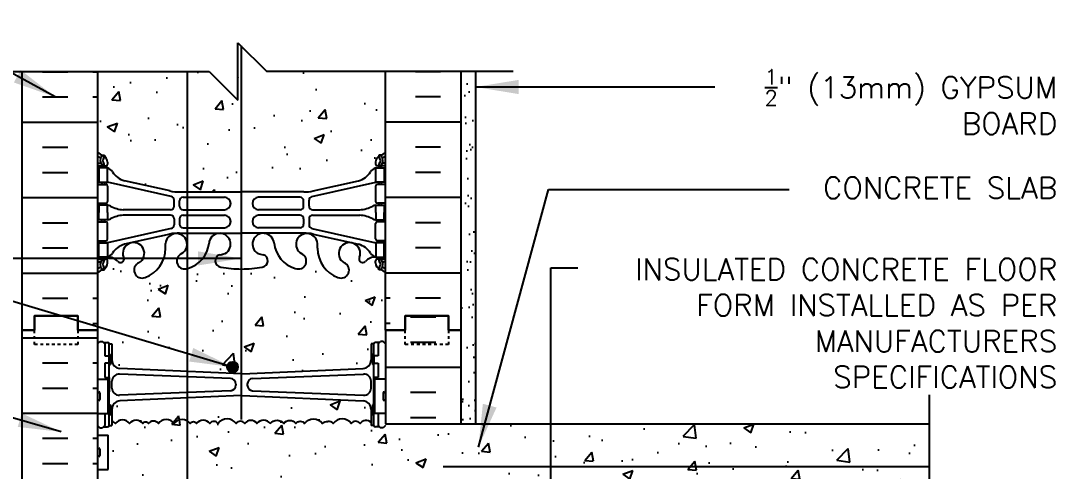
# Model space of a CAD drawing. Header units: inches. Extents: x 224.4 to 279.2, y 83.1 to 159.4.
# Drawn here: x 243.27 to 279.17, y 143.13 to 158.81 of the extents above; entities that cross this region are included whole.
import ezdxf

# ---------------------------------------------------------------- set-up
doc = ezdxf.new("R2010")
doc.units = ezdxf.units.IN
doc.header["$LTSCALE"] = 0.5
doc.header["$MEASUREMENT"] = 0
doc.linetypes.add('DASHED2', pattern=[0.375, 0.25, -0.125])
for name, color, linetype in [('HATCH', 12, 'Continuous'), ('line25', 2, 'Continuous'), ('LINE3', 3, 'Continuous'), ('LINE50', 5, 'Continuous'), ('LINE9', 9, 'Continuous'), ('TEXT', 4, 'Continuous'), ('Web_Edge', 9, 'Continuous')]:
    doc.layers.add(name, color=color, linetype=linetype)
doc.styles.add('DIM', font='romans.shx', dxfattribs={"width": 0.7})
doc.styles.add('ROMANS', font='romans.shx', dxfattribs={"height": 0.75})
doc.styles.get("Standard").update_dxf_attribs({"font": 'romans.shx', "height": 0.75})
doc.linetypes.add('STEEL', pattern='A,0.5,-0.2,["X",Standard,S=0.1,R=0,X=-0.1,Y=-0.05],-0.1', length=0.8)
doc.dimstyles.new('ext_8', dxfattribs={"dimscale": 8, "dimtxt": 0.09375, "dimasz": 0.09375, "dimexe": 0.09375, "dimexo": 0.0625, "dimgap": 0.0625, "dimtad": 1, "dimdec": 1, "dimzin": 3, "dimdsep": 46, "dimlunit": 4, "dimtxsty": 'DIM', "dimcen": 0.09, "dimdle": 0.09375, "dimclrt": 4, "dimadec": 0, "dimazin": 0, "dimtfac": 1, "dimtdec": 1, "dimtmove": 2, "dimatfit": 3, "dimfxl": 1, "dimfrac": 2, "dimtolj": 1, "dimtzin": 0, "dimarcsym": 0})
pattern_1 = [(50, (0, 0), (3.5863, -0.31376), [0.375, -4.125]), (355, (0, 0), (-0.693757, 3.76096), [0.3, -3.3]), (100.4514, (0.299, -0.026), (2.892544, 3.4472), [0.3187, -3.50571]), (46.1842, (0, 1), (5.336207, -0.827596), [0.5625, -6.1875]), (96.6356, (0.4447, 0.931), (4.67331, 4.87059), [0.47805, -5.25857]), (351.1842, (0, 1), (4.67331, 4.87059), [0.45, -4.95]), (21, (0.5, 0.75), (2.984535, -2.013094), [0.375, -4.125]), (326, (0.5, 0.75), (1.216577, 3.62575), [0.3, -3.3]), (71.4514, (0.7487, 0.5822), (4.20111, 1.612656), [0.3187, -3.50571]), (37.5, (0, 0), (0.0607993, 1.6644693), [0, -3.26, 0, -3.35, 0, -3.3125]), (7.5, (0, 0), (1.315348, 1.972059), [0, -1.91, 0, -3.185, 0, -1.2625]), (327.5, (-1.115, 0), (2.669112, -0.1127744), [0, -1.25, 0, -3.9, 0, -5.175]), (317.5, (-1.615, 0), (2.91593, 0.500525), [0, -1.625, 0, -2.59, 0, -3.675])]

msp = doc.modelspace()

# ---------------------------------------------------------------- hatches: boundary and pattern name
at = {"layer": 'HATCH'}
h = msp.add_hatch(dxfattribs=at)
h.set_pattern_fill('AR-CONC', color=256, scale=0.5)
h.set_pattern_definition(pattern_1)
h.paths.add_polyline_path([(255.94, 150.041, 0.08841), (255.794, 150.139), (255.704, 150.139), (255.704, 150.18, -0.249069), (255.594, 150.387), (255.594, 150.455, -0.414214), (255.657, 150.517), (255.704, 150.517), (255.704, 150.587), (255.599, 150.587, 0.231736), (255.242, 150.436, -0.8344), (255.03, 150.562), (255.042, 150.583, 2.155404), (254.503, 150.389, -1), (254.29, 149.878, -0.311223), (253.581, 150.894), (253.581, 151.059, 1.661382), (253.02, 150.706, -1), (252.806, 150.195, -0.30095), (252.07, 151.067, 1.661382), (251.509, 150.714, 0.055617), (251.688, 150.669, -0.843243), (251.654, 150.237, -0.047544), (250.94, 150.172, -0.047544), (250.227, 150.237, -0.843243), (250.192, 150.669, 0.055617), (250.371, 150.714, 1.661382), (249.81, 151.067, -0.30095), (249.074, 150.195, -1), (248.861, 150.706, 1.661382), (248.299, 151.059), (248.3, 150.894, -0.311223), (247.591, 149.878, -1), (247.377, 150.389, 2.155404), (246.839, 150.583), (246.85, 150.562, -0.834375), (246.639, 150.436, 0.23174), (246.281, 150.587), (246.176, 150.587), (246.176, 150.517), (246.224, 150.517, -0.414214), (246.286, 150.455), (246.286, 150.387, -0.249069), (246.176, 150.18), (246.176, 150.139), (246.086, 150.139, 0.088416), (245.94, 150.041), (245.94, 148.041), (245.94, 147.57), (246.02, 147.65), (246.11, 147.65), (246.14, 147.62), (246.29, 147.62, -0.414214), (246.34, 147.57), (246.44, 147.57), (246.44, 147.009, 0.390098), (246.715, 146.71), (250.924, 146.526, 0.020761), (250.94, 146.526, 0.020761), (250.957, 146.526), (255.165, 146.71, 0.390098), (255.44, 147.009), (255.44, 147.57), (255.54, 147.57, -0.414214), (255.59, 147.62), (255.69, 147.62), (255.74, 147.62), (255.77, 147.65), (255.86, 147.65), (255.94, 147.57), (255.94, 148.041)])
h.paths.add_polyline_path([(255.165, 145.59), (250.957, 145.774, 0.020761), (250.94, 145.774, 0.020761), (250.924, 145.774), (246.715, 145.59, 0.390098), (246.44, 145.291), (246.44, 144.88, -0.174031), (246.56, 144.796, -0.520567), (247.051, 144.796, -0.520567), (247.506, 144.796, -0.520567), (247.707, 144.796, -0.520567), (248.052, 144.796, -0.520567), (248.598, 144.796, -0.520567), (249.154, 144.796, -0.520567), (249.381, 144.796, -0.520567), (249.836, 144.796, -0.520567), (250.127, 144.796, -0.520567), (250.749, 144.796, -0.520567), (251.055, 144.796, -0.520567), (251.474, 144.796, -0.48966), (251.94, 144.796, -0.48966), (252.407, 144.796, -0.520567), (252.826, 144.796, -0.520567), (253.132, 144.796, -0.520567), (253.753, 144.796, -0.307914), (253.94, 144.866, -0.307914), (254.127, 144.796, -0.520567), (254.749, 144.796, -0.520567), (255.055, 144.796, -0.458053), (255.44, 144.835), (255.44, 145.291, 0.390098)])
h.paths.add_polyline_path([(255.594, 153.887, -0.249069), (255.704, 154.095), (255.704, 154.136), (255.794, 154.136, 0.08841), (255.94, 154.234), (255.94, 157.041), (251.815, 157.041), (250.815, 158.041), (250.815, 156.041), (249.815, 157.041), (245.94, 157.041), (245.94, 154.234, 0.088416), (246.086, 154.136), (246.176, 154.136), (246.176, 154.095, -0.249069), (246.286, 153.887), (246.286, 153.82, -0.414214), (246.224, 153.757), (246.176, 153.757), (246.176, 153.687), (246.281, 153.687, -0.155529), (246.457, 153.553, 0.180914), (246.875, 153.242), (248.456, 152.889, 0.054974), (248.782, 152.853), (250.94, 152.853), (253.098, 152.853, 0.054974), (253.425, 152.889), (255.006, 153.242, 0.180914), (255.424, 153.553, -0.155529), (255.599, 153.687), (255.704, 153.687), (255.704, 153.757), (255.657, 153.757, -0.414214), (255.594, 153.82)])
h = msp.add_hatch(dxfattribs=at)
h.set_pattern_fill('AR-SAND', color=256, scale=0.5, style=0)
h.set_pattern_definition([(37.5, (60.8076, 2.3815), (-0.0314967, 0.963412), [0, -0.76, 0, -0.85, 0, -0.8125]), (7.5, (60.8076, 2.3815), (0.8848884, 1.411073), [0, -0.41, 0, -0.685, 0, -0.2625]), (327.5, (60.1926, 2.3815), (1.557071, 0.0028295), [0, -0.25, 0, -0.9, 0, -1.175]), (317.5, (60.1926, 2.3815), (1.503063, 0.438838), [0, -0.125, 0, -0.59, 0, -0.675])])
h.paths.add_polyline_path([(258.565, 144.791), (259.065, 144.791), (259.065, 157.041), (258.565, 157.041), (258.565, 148.041)])
h = msp.add_hatch(dxfattribs=at)
h.set_pattern_fill('INSUL', color=256, scale=7, style=0)
h.set_pattern_definition([(0, (-2680.2213, -266.9682), (0, 2.625), []), (0, (-2680.2213, -266.0932), (0, 2.625), [0.875, -0.875]), (0, (-2680.2213, -265.2182), (0, 2.625), [0.875, -0.875])])
h.paths.add_polyline_path([(243.315, 130.041), (243.753, 130.041), (243.753, 130.541), (245.253, 130.541), (245.253, 130.041), (245.94, 130.041), (245.94, 148.041), (245.253, 148.041), (245.253, 148.541), (243.753, 148.541), (243.753, 148.041), (243.315, 148.041)])
h = msp.add_hatch(dxfattribs=at)
h.set_pattern_fill('INSUL', color=256, scale=7, style=0)
h.set_pattern_definition([(0, (60.8076, 2.3815), (0, 2.625), []), (0, (60.8076, 3.2565), (0, 2.625), [0.875, -0.875]), (0, (60.8076, 4.1315), (0, 2.625), [0.875, -0.875])])
h.paths.add_polyline_path([(258.565, 148.041), (258.128, 148.041), (258.128, 148.541), (256.628, 148.541), (256.628, 148.041), (255.94, 148.041), (255.94, 144.791), (258.565, 144.791)])
h.paths.add_polyline_path([(258.565, 135.291), (255.94, 135.291), (255.94, 130.041), (256.628, 130.041), (256.628, 130.541), (258.128, 130.541), (258.128, 130.041), (258.565, 130.041)])
h = msp.add_hatch(dxfattribs=at)
h.set_pattern_fill('AR-CONC', color=256, scale=0.5, style=0)
h.set_pattern_definition([(50, (245.8242, 123.764), (3.5863, -0.31376), [0.375, -4.125]), (355, (245.8242, 123.764), (-0.69376, 3.76096), [0.3, -3.3]), (100.451, (246.123, 123.738), (2.89255, 3.4472), [0.3187, -3.5057]), (46.184, (245.8242, 124.764), (5.3362, -0.8276), [0.5625, -6.1875]), (96.636, (246.269, 124.695), (4.6733, 4.8706), [0.478, -5.2586]), (351.184, (245.824, 124.764), (4.6733, 4.8706), [0.45, -4.95]), (21, (246.3242, 124.514), (2.98454, -2.0131), [0.375, -4.125]), (326, (246.3242, 124.514), (1.2166, 3.62575), [0.3, -3.3]), (71.451, (246.573, 124.3462), (4.2011, 1.61265), [0.3187, -3.5057]), (37.5, (245.8242, 123.764), (0.0608, 1.66447), [0, -3.26, 0, -3.35, 0, -3.3125]), (7.5, (245.8242, 123.764), (1.31535, 1.97206), [0, -1.91, 0, -3.185, 0, -1.2625]), (327.5, (244.7092, 123.764), (2.66911, -0.112774), [0, -1.25, 0, -3.9, 0, -5.175]), (317.5, (244.2092, 123.764), (2.91593, 0.50052), [0, -1.625, 0, -2.59, 0, -3.675])])
h.paths.add_polyline_path([(247.55, 145.63), (246.715, 145.582, 0.390098), (246.44, 145.283), (246.44, 144.88, -0.174031), (246.56, 144.796, -0.520567), (247.051, 144.796, -0.520567), (247.506, 144.796, -0.120242), (247.55, 144.834)])
h = msp.add_hatch(dxfattribs=at)
h.set_pattern_fill('AR-CONC', color=256, scale=0.5)
h.set_pattern_definition(pattern_1)
h.paths.add_polyline_path([(255.575, 134.886), (255.94, 134.886), (255.94, 135.291), (255.94, 136.791), (255.94, 141.291), (255.94, 142.791), (274.836, 142.791), (274.836, 144.791), (255.94, 144.791), (255.94, 145.146), (255.69, 145.146), (255.69, 144.73), (255.74, 144.68), (255.59, 144.68, -0.414214), (255.54, 144.73), (255.44, 144.73), (255.44, 144.835, 0.458053), (255.055, 144.796, 0.520567), (254.749, 144.796, 0.520567), (254.127, 144.796, 0.307914), (253.94, 144.866, 0.307914), (253.753, 144.796, 0.520567), (253.132, 144.796, 0.520567), (252.826, 144.796, 0.520567), (252.407, 144.796, 0.48966), (251.94, 144.796, 0.48966), (251.474, 144.796, 0.520567), (251.055, 144.796, 0.520567), (250.749, 144.796, 0.520567), (250.127, 144.796, 0.520567), (249.836, 144.796, 0.520567), (249.381, 144.796, 0.520567), (249.154, 144.796, 0.520567), (248.598, 144.796, 0.520567), (248.052, 144.796, 0.520567), (247.707, 144.796, 0.520567), (247.506, 144.796, 0.520567), (247.051, 144.796, 0.520567), (246.56, 144.796, 0.174031), (246.44, 144.88), (246.44, 144.73), (246.34, 144.73, -0.414214), (246.29, 144.68), (246.19, 144.68), (246.14, 144.68), (246.11, 144.65), (246.02, 144.65), (245.94, 144.73), (245.94, 144.396), (246.305, 144.396), (246.305, 143.196), (245.94, 143.196), (245.94, 142.446), (246.305, 142.446), (246.305, 141.246), (245.94, 141.246), (245.94, 140.496), (246.305, 140.496), (246.305, 139.416), (245.94, 139.416), (245.94, 138.666), (246.305, 138.666), (246.305, 137.586), (245.94, 137.586), (245.94, 136.836), (246.305, 136.836), (246.305, 135.636), (245.94, 135.636), (245.94, 134.886), (246.305, 134.886), (246.305, 134.48, -0.327813), (246.34, 134.433), (246.44, 134.433), (246.44, 133.872, 0.390098), (246.715, 133.573), (250.924, 133.389, 0.020761), (250.94, 133.388, 0.020761), (250.957, 133.389), (255.165, 133.573, 0.390098), (255.44, 133.872), (255.44, 134.433), (255.54, 134.433, -0.327813), (255.575, 134.48)])
at = {"layer": 'LINE3'}
msp.add_hatch(color=256, dxfattribs=at).paths.add_polyline_path([(250.817, 146.761, 1), (250.442, 146.761, 1)])

# ---------------------------------------------------------------- linework, layer by layer
at = {"layer": 'HATCH'}
for p, q in [((244.029, 157.032), (244.904, 157.032)), ((245.779, 157.032), (245.94, 157.032)), ((257.852, 157.032), (256.977, 157.032)), ((244.029, 156.157), (244.904, 156.157)), ((245.779, 156.157), (245.94, 156.157)), ((257.852, 156.157), (256.977, 156.157)), ((243.315, 155.282), (245.94, 155.282)), ((258.565, 155.282), (255.94, 155.282)), ((244.029, 154.407), (244.904, 154.407)), ((257.852, 154.407), (256.977, 154.407)), ((244.029, 153.532), (244.904, 153.532)), ((257.852, 153.532), (256.977, 153.532)), ((243.315, 152.657), (245.94, 152.657)), ((258.565, 152.657), (255.94, 152.657)), ((244.029, 151.782), (244.904, 151.782)), ((257.852, 151.782), (256.977, 151.782)), ((244.029, 150.907), (244.904, 150.907)), ((257.852, 150.907), (256.977, 150.907)), ((243.315, 150.032), (245.94, 150.032)), ((258.565, 150.032), (255.94, 150.032)), ((244.029, 149.157), (244.904, 149.157)), ((245.779, 149.157), (245.94, 149.157)), ((256.102, 149.157), (255.94, 149.157)), ((257.852, 149.157), (256.977, 149.157)), ((245.779, 148.282), (245.94, 148.282)), ((256.102, 148.282), (255.94, 148.282))]:
    msp.add_line(p, q, dxfattribs=at)
for points in [[(251.94, 144.796, 0.48966), (251.474, 144.796, 0.520567), (251.055, 144.796, 0.520567), (250.749, 144.796, 0.520567), (250.127, 144.796, 0.520567), (249.836, 144.796, 0.520567), (249.381, 144.796, 0.520567), (249.154, 144.796, 0.520567), (248.598, 144.796, 0.520567), (248.052, 144.796, 0.520567), (247.707, 144.796, 0.520567), (247.506, 144.796, 0.520567), (247.051, 144.796, 0.520567), (246.56, 144.796, 0.174031), (246.44, 144.88, 0.174031)], [(251.94, 144.796, -0.48966), (252.407, 144.796, -0.520567), (252.826, 144.796, -0.520567), (253.132, 144.796, -0.520567), (253.753, 144.796, -0.307914), (253.94, 144.866, -0.307914)], [(255.44, 144.835, 0.458053), (255.055, 144.796, 0.520567), (254.749, 144.796, 0.520567), (254.127, 144.796, 0.307914), (253.94, 144.866)]]:
    msp.add_lwpolyline(points, format="xyb", dxfattribs=at)
at = {"layer": 'line25'}
for p, q in [((245.94, 157.041), (245.94, 148.041)), ((255.94, 148.041), (255.94, 157.041)), ((245.94, 148.041), (245.94, 130.041)), ((255.94, 148.041), (255.94, 144.791)), ((245.94, 146.346), (246.305, 146.346)), ((246.305, 145.146), (246.305, 146.346)), ((255.94, 146.346), (255.575, 146.346)), ((255.575, 145.146), (255.575, 146.346)), ((245.94, 145.146), (246.305, 145.146)), ((255.94, 145.146), (255.575, 145.146)), ((255.94, 144.791), (274.836, 144.791)), ((245.94, 144.396), (246.305, 144.396)), ((246.305, 143.196), (246.305, 144.396)), ((245.94, 143.196), (246.305, 143.196))]:
    msp.add_line(p, q, dxfattribs=at)
at = {"layer": 'LINE3'}
for p, q in [((250.923, 157.933), (250.923, 144.934)), ((249.048, 157.041), (249.048, 121.041))]:
    msp.add_line(p, q, dxfattribs=at)
at = {"layer": 'LINE3', "linetype": 'STEEL'}
msp.add_line((274.836, 143.291), (257.94, 143.291), dxfattribs=at)
at = {"layer": 'LINE3'}
msp.add_circle((250.629, 146.761), 0.188, dxfattribs=at)
at = {"layer": 'LINE50'}
for p, q in [((243.315, 148.041), (243.315, 157.041)), ((258.565, 148.041), (258.565, 157.041)), ((243.315, 130.041), (243.315, 148.041)), ((258.565, 144.791), (258.565, 148.041))]:
    msp.add_line(p, q, dxfattribs=at)
for points in [[(243.315, 148.041), (243.753, 148.041), (243.753, 148.541), (245.253, 148.541), (245.253, 148.041), (245.94, 148.041)], [(245.94, 148.041), (245.253, 148.041), (245.253, 148.541), (243.753, 148.541), (243.753, 148.041), (243.315, 148.041)], [(258.565, 148.041), (258.128, 148.041), (258.128, 148.541), (256.628, 148.541), (256.628, 148.041), (255.94, 148.041)], [(255.94, 148.041), (256.628, 148.041), (256.628, 148.541), (258.128, 148.541), (258.128, 148.041), (258.565, 148.041)]]:
    msp.add_lwpolyline(points, dxfattribs=at)
at = {"layer": 'LINE9'}
for p, q in [((250.815, 156.041), (250.815, 158.041)), ((250.815, 158.041), (251.815, 157.041)), ((241.259, 157.041), (249.815, 157.041)), ((249.815, 157.041), (250.815, 156.041)), ((260.371, 157.041), (251.815, 157.041)), ((259.065, 157.041), (259.065, 144.791)), ((245.94, 147.57), (246.02, 147.65)), ((246.02, 147.65), (246.11, 147.65)), ((246.19, 147.57), (246.11, 147.65)), ((246.14, 147.62), (246.29, 147.62)), ((246.19, 147.62), (246.29, 147.62)), ((246.19, 147.57), (246.19, 147.15)), ((246.34, 144.73), (246.34, 147.57)), ((246.34, 147.57), (246.44, 147.57)), ((246.44, 147.57), (246.44, 147.009)), ((255.54, 147.57), (255.44, 147.57)), ((255.44, 147.57), (255.44, 147.009)), ((255.54, 144.73), (255.54, 147.57)), ((255.74, 147.62), (255.59, 147.62)), ((255.69, 147.62), (255.59, 147.62)), ((255.69, 147.57), (255.77, 147.65)), ((255.69, 147.57), (255.69, 147.15)), ((255.86, 147.65), (255.77, 147.65)), ((255.94, 147.57), (255.86, 147.65)), ((246.34, 147.55), (246.34, 147.55)), ((255.54, 147.55), (255.54, 147.55)), ((246.19, 146.9), (246.19, 146.4)), ((246.34, 147.2), (246.39, 147.2)), ((246.34, 146.85), (246.39, 146.85)), ((246.39, 147.2), (246.39, 146.85)), ((255.49, 147.2), (255.49, 146.85)), ((255.54, 147.2), (255.49, 147.2)), ((255.54, 146.85), (255.49, 146.85)), ((255.69, 146.9), (255.69, 146.4)), ((250.557, 146.367), (246.7, 146.519)), ((250.924, 146.526), (246.715, 146.71)), ((250.957, 146.526), (255.165, 146.71)), ((251.324, 146.367), (255.181, 146.519)), ((246.44, 146.031), (246.44, 146.269)), ((250.74, 146.168), (250.74, 146.132)), ((251.14, 146.168), (251.14, 146.132)), ((255.44, 146.031), (255.44, 146.269)), ((245.94, 145.856), (245.94, 145.636)), ((245.94, 145.801), (245.94, 145.801)), ((245.98, 145.896), (245.98, 145.896)), ((246.02, 145.856), (246.02, 145.636)), ((250.557, 145.933), (246.7, 145.781)), ((250.924, 145.774), (246.715, 145.59)), ((250.957, 145.774), (255.165, 145.59)), ((251.324, 145.933), (255.181, 145.781)), ((255.86, 145.856), (255.86, 145.636)), ((255.86, 145.801), (255.86, 145.801)), ((255.9, 145.896), (255.9, 145.896)), ((255.94, 145.856), (255.94, 145.636)), ((245.94, 145.691), (245.94, 145.691)), ((245.98, 145.596), (245.98, 145.596)), ((246.34, 145.45), (246.39, 145.45)), ((246.39, 145.45), (246.39, 145.1)), ((255.54, 145.45), (255.49, 145.45)), ((255.49, 145.45), (255.49, 145.1)), ((255.86, 145.691), (255.86, 145.691)), ((255.9, 145.596), (255.9, 145.596)), ((246.19, 145.146), (246.19, 144.73)), ((246.34, 145.1), (246.39, 145.1)), ((246.44, 145.291), (246.44, 144.73)), ((255.44, 145.291), (255.44, 144.73)), ((255.54, 145.1), (255.49, 145.1)), ((255.69, 145.146), (255.69, 144.73)), ((245.94, 144.73), (246.02, 144.65)), ((246.19, 144.73), (246.11, 144.65)), ((246.34, 144.73), (246.44, 144.73)), ((255.54, 144.73), (255.44, 144.73)), ((255.69, 144.73), (255.77, 144.65)), ((255.94, 144.73), (255.86, 144.65)), ((246.02, 144.65), (246.11, 144.65)), ((246.14, 144.68), (246.29, 144.68)), ((246.19, 144.68), (246.29, 144.68)), ((255.69, 144.68), (255.59, 144.68)), ((255.74, 144.68), (255.59, 144.68)), ((255.86, 144.65), (255.77, 144.65)), ((245.94, 143.906), (245.94, 143.686)), ((245.94, 143.851), (245.94, 143.851)), ((245.94, 143.741), (245.94, 143.741)), ((245.98, 143.946), (245.98, 143.946)), ((245.98, 143.646), (245.98, 143.646)), ((246.02, 143.906), (246.02, 143.686))]:
    msp.add_line(p, q, dxfattribs=at)
at = {"layer": 'LINE9', "linetype": 'DASHED2', "ltscale": 0.15}
for points in [[(245.253, 148.041), (245.253, 148.041), (245.253, 147.541), (243.753, 147.541), (243.753, 148.041), (243.753, 148.041)], [(258.128, 148.041), (258.128, 148.041), (258.128, 147.541), (256.628, 147.541), (256.628, 148.041), (256.628, 148.041)]]:
    msp.add_lwpolyline(points, dxfattribs=at)
at = {"layer": 'LINE9'}
for points in [[(246.19, 147.15), (246.34, 147.15), (246.34, 146.9), (246.19, 146.9)], [(255.69, 147.15), (255.54, 147.15), (255.54, 146.9), (255.69, 146.9)], [(246.19, 146.4), (246.19, 146.4), (246.34, 146.4), (246.34, 145.9), (246.305, 145.9)], [(255.69, 146.4), (255.69, 146.4), (255.54, 146.4), (255.54, 145.9), (255.575, 145.9)], [(274.836, 134.291), (274.836, 139.041), (273.836, 140.041), (275.836, 140.041), (274.836, 141.041), (274.836, 145.791)], [(246.305, 145.15), (246.34, 145.15), (246.34, 145.4), (246.305, 145.4)], [(255.575, 145.15), (255.54, 145.15), (255.54, 145.4), (255.575, 145.4)]]:
    msp.add_lwpolyline(points, dxfattribs=at)
for centre, radius, start, end in [((246.29, 147.57), 0.05, 0, 90), ((255.59, 147.57), 0.05, 90, 180), ((246.74, 147.009), 0.3, 180, 265.2426), ((255.14, 147.009), 0.3, 274.7574, 0), ((246.69, 146.269), 0.25, 87.7479, 180), ((250.94, 146.726), 0.2, 265.2426, 270), ((250.94, 146.726), 0.2, 270, 274.7574), ((255.19, 146.269), 0.25, 0, 92.2521), ((250.54, 146.168), 0.2, 0, 85.2426), ((250.54, 146.132), 0.2, 274.7574, 0), ((251.34, 146.168), 0.2, 94.7574, 180), ((251.34, 146.132), 0.2, 180, 265.2426), ((245.98, 145.856), 0.04, 90, 180), ((245.98, 145.856), 0.04, 0, 90), ((246.69, 146.031), 0.25, 180, 272.2521), ((250.94, 145.574), 0.2, 90, 94.7574), ((250.94, 145.574), 0.2, 85.2426, 90), ((255.19, 146.031), 0.25, 267.7479, 0), ((255.9, 145.856), 0.04, 90, 180), ((255.9, 145.856), 0.04, 0, 90), ((245.98, 145.636), 0.04, 180, 270), ((245.98, 145.636), 0.04, 270, 0), ((246.74, 145.291), 0.3, 94.7574, 180), ((255.14, 145.291), 0.3, 0, 85.2426), ((255.9, 145.636), 0.04, 180, 270), ((255.9, 145.636), 0.04, 270, 0), ((246.29, 144.73), 0.05, 270, 0), ((255.59, 144.73), 0.05, 180, 270), ((245.98, 143.906), 0.04, 90, 180), ((245.98, 143.686), 0.04, 180, 270), ((245.98, 143.906), 0.04, 0, 90), ((245.98, 143.686), 0.04, 270, 0)]:
    msp.add_arc(centre, radius, start, end, dxfattribs=at)
at = {"layer": 'Web_Edge'}
for p, q in [((246.086, 154.136), (246.176, 154.136)), ((246.176, 154.136), (246.176, 154.095)), ((255.794, 154.136), (255.704, 154.136)), ((255.704, 154.136), (255.704, 154.095)), ((245.94, 153.857), (246.018, 153.857)), ((245.94, 153.757), (246.224, 153.757)), ((246.086, 153.757), (246.086, 153.687)), ((246.176, 153.757), (246.176, 153.687)), ((246.286, 153.887), (246.286, 153.82)), ((255.594, 153.887), (255.594, 153.82)), ((255.94, 153.757), (255.657, 153.757)), ((255.704, 153.757), (255.704, 153.687)), ((255.794, 153.757), (255.794, 153.687)), ((255.94, 153.857), (255.862, 153.857)), ((245.94, 153.117), (246.224, 153.117)), ((246.086, 153.187), (246.086, 153.117)), ((246.176, 153.187), (246.176, 153.117)), ((248.499, 152.691), (246.281, 153.187)), ((246.286, 153.055), (246.286, 152.52)), ((248.456, 152.889), (246.875, 153.242)), ((253.382, 152.691), (255.599, 153.187)), ((253.425, 152.889), (255.006, 153.242)), ((255.594, 153.055), (255.594, 152.52)), ((255.94, 153.117), (255.657, 153.117)), ((255.704, 153.187), (255.704, 153.117)), ((255.794, 153.187), (255.794, 153.117)), ((248.782, 152.853), (250.94, 152.853)), ((248.909, 152.666), (250.349, 152.666)), ((253.098, 152.853), (250.94, 152.853)), ((252.972, 152.666), (251.532, 152.666)), ((245.94, 152.457), (246.224, 152.457)), ((246.086, 152.457), (246.086, 152.387)), ((246.176, 152.457), (246.176, 152.387)), ((248.472, 152.232), (246.834, 152.232)), ((248.597, 152.357), (248.597, 152.569)), ((248.784, 152.357), (248.784, 152.541)), ((248.909, 152.232), (250.349, 152.232)), ((252.972, 152.232), (251.532, 152.232)), ((253.097, 152.357), (253.097, 152.541)), ((253.284, 152.357), (253.284, 152.569)), ((253.409, 152.232), (255.047, 152.232)), ((255.94, 152.457), (255.657, 152.457)), ((255.704, 152.457), (255.704, 152.387)), ((255.794, 152.457), (255.794, 152.387)), ((246.086, 151.817), (246.086, 151.887)), ((246.176, 151.817), (246.176, 151.887)), ((248.472, 152.043), (246.834, 152.043)), ((248.597, 151.918), (248.597, 151.706)), ((248.784, 151.917), (248.784, 151.733)), ((248.909, 152.042), (250.349, 152.042)), ((252.972, 152.042), (251.532, 152.042)), ((253.097, 151.917), (253.097, 151.733)), ((253.284, 151.918), (253.284, 151.706)), ((253.409, 152.043), (255.047, 152.043)), ((255.704, 151.817), (255.704, 151.887)), ((255.794, 151.817), (255.794, 151.887)), ((245.94, 151.817), (246.224, 151.817)), ((248.499, 151.584), (246.281, 151.087)), ((246.286, 151.22), (246.286, 151.755)), ((248.909, 151.608), (250.349, 151.608)), ((252.972, 151.608), (251.532, 151.608)), ((253.382, 151.584), (255.599, 151.087)), ((255.594, 151.22), (255.594, 151.755)), ((255.94, 151.817), (255.657, 151.817)), ((245.94, 151.157), (246.224, 151.157)), ((246.086, 151.087), (246.086, 151.157)), ((246.176, 151.087), (246.176, 151.157)), ((248.456, 151.386), (246.875, 151.033)), ((248.782, 151.422), (250.94, 151.422)), ((253.098, 151.422), (250.94, 151.422)), ((253.425, 151.386), (255.006, 151.033)), ((255.94, 151.157), (255.657, 151.157)), ((255.704, 151.087), (255.704, 151.157)), ((255.794, 151.087), (255.794, 151.157)), ((248.3, 150.894), (248.299, 151.059)), ((253.581, 150.894), (253.581, 151.059)), ((245.94, 150.517), (246.224, 150.517)), ((246.086, 150.517), (246.086, 150.587)), ((246.176, 150.517), (246.176, 150.587)), ((246.286, 150.387), (246.286, 150.455)), ((246.839, 150.583), (246.85, 150.562)), ((255.042, 150.583), (255.03, 150.562)), ((255.594, 150.387), (255.594, 150.455)), ((255.94, 150.517), (255.657, 150.517)), ((255.704, 150.517), (255.704, 150.587)), ((255.794, 150.517), (255.794, 150.587)), ((245.94, 150.417), (246.018, 150.417)), ((246.086, 150.139), (246.176, 150.139)), ((246.176, 150.139), (246.176, 150.18)), ((255.704, 150.139), (255.704, 150.18)), ((255.794, 150.139), (255.704, 150.139)), ((255.94, 150.417), (255.862, 150.417))]:
    msp.add_line(p, q, dxfattribs=at)
for points in [[(245.981, 153.187), (246.281, 153.187), (246.281, 153.687), (245.981, 153.687)], [(255.899, 153.187), (255.599, 153.187), (255.599, 153.687), (255.899, 153.687)], [(245.981, 151.087), (246.281, 151.087), (246.281, 150.587), (245.981, 150.587)], [(255.899, 151.087), (255.599, 151.087), (255.599, 150.587), (255.899, 150.587)]]:
    msp.add_lwpolyline(points, close=True, dxfattribs=at)
for points in [[(246.281, 152.137), (246.281, 152.387), (245.981, 152.387), (245.981, 152.137)], [(255.599, 152.137), (255.599, 152.387), (255.899, 152.387), (255.899, 152.137)], [(246.281, 152.137), (246.281, 151.887), (245.981, 151.887), (245.981, 152.137)], [(255.599, 152.137), (255.599, 151.887), (255.899, 151.887), (255.899, 152.137)]]:
    msp.add_lwpolyline(points, dxfattribs=at)
for centre, radius, start, end in [((246.286, 154.595), 0.5, 226.2109, 250.5288), ((246.286, 154.595), 0.6, 234.7832, 245.0748), ((246.28, 153.942), 0.25, 140.1145, 222.4609), ((246.024, 154.032), 0.021, 343.464, 63.9957), ((246.122, 154.073), 0.045, 321.448, 139.1879), ((246.036, 153.887), 0.25, 0, 70.5288), ((246.28, 153.942), 0.16, 140.0001, 222.4609), ((255.844, 153.887), 0.25, 109.4712, 180), ((255.758, 154.073), 0.045, 40.8121, 218.552), ((255.601, 153.942), 0.16, 317.5391, 39.9999), ((255.594, 154.595), 0.5, 289.4712, 313.7878), ((255.601, 153.942), 0.25, 317.5391, 39.8855), ((255.856, 154.032), 0.021, 116.0043, 196.536), ((255.594, 154.595), 0.6, 294.9252, 305.2158), ((246.018, 153.877), 0.0196, 269.4032, 15.4901), ((246.129, 153.804), 0.045, 222.4609, 42.4609), ((246.224, 153.82), 0.0625, 270, 0), ((246.159, 153.345), 0.364, 34.9775, 70.3387), ((255.722, 153.345), 0.364, 109.6613, 145.0225), ((255.657, 153.82), 0.0625, 180, 270), ((255.752, 153.804), 0.045, 137.5391, 317.5391), ((255.862, 153.877), 0.0196, 164.5099, 270.5968), ((247.082, 153.956), 0.743, 212.7919, 253.8107), ((254.799, 153.956), 0.743, 286.1893, 327.2081), ((246.224, 153.055), 0.0625, 0, 90), ((255.657, 153.055), 0.0625, 90, 180), ((248.782, 154.353), 1.5, 257.4135, 270), ((248.472, 152.569), 0.125, 0, 77.3767), ((248.909, 152.541), 0.125, 90, 180), ((250.349, 152.449), 0.217, 270, 90), ((251.532, 152.449), 0.217, 90, 270), ((252.972, 152.541), 0.125, 0, 90), ((253.098, 154.353), 1.5, 270, 282.5865), ((253.409, 152.569), 0.125, 102.6233, 180), ((246.224, 152.52), 0.0625, 270, 0), ((246.277, 152.169), 0.219, 60.4937, 88.92), ((246.923, 153.398), 1.17, 242.6365, 265.6505), ((248.472, 152.357), 0.125, 270, 0), ((248.909, 152.357), 0.125, 180, 270), ((252.972, 152.357), 0.125, 270, 360), ((253.409, 152.357), 0.125, 180, 270), ((254.958, 153.398), 1.17, 274.3495, 297.3635), ((255.603, 152.169), 0.219, 91.08, 119.5063), ((255.657, 152.52), 0.0625, 180, 270), ((246.277, 152.106), 0.219, 271.08, 299.5063), ((246.923, 150.876), 1.17, 94.3495, 117.3635), ((248.472, 151.918), 0.125, 0, 90), ((248.909, 151.917), 0.125, 90, 180), ((250.349, 151.825), 0.217, 270, 90), ((251.532, 151.825), 0.217, 90, 270), ((252.972, 151.917), 0.125, 0, 90), ((253.409, 151.918), 0.125, 90, 180), ((254.958, 150.876), 1.17, 62.6365, 85.6505), ((255.603, 152.106), 0.219, 240.4937, 268.92), ((246.224, 151.755), 0.0625, 0, 90), ((248.472, 151.706), 0.125, 282.6233, 0), ((248.909, 151.733), 0.125, 180, 270), ((252.972, 151.733), 0.125, 270, 0), ((253.409, 151.706), 0.125, 180, 257.3767), ((255.657, 151.755), 0.0625, 90, 180), ((246.224, 151.22), 0.0625, 270, 0), ((248.673, 151.031), 0.375, 299.9315, 175.7552), ((248.782, 149.922), 1.5, 90, 102.5865), ((250.184, 151.039), 0.375, 299.9315, 175.7552), ((251.696, 151.039), 0.375, 4.2448, 240.0685), ((253.207, 151.031), 0.375, 4.2448, 240.0685), ((253.098, 149.922), 1.5, 77.4135, 90), ((255.657, 151.22), 0.0625, 180, 270), ((247.082, 150.319), 0.743, 106.1893, 147.2081), ((247.19, 150.714), 0.375, 299.9315, 200.3757), ((247.208, 150.9), 1.092, 290.5175, 359.6668), ((248.783, 151.187), 1.034, 286.3365, 353.3331), ((253.097, 151.187), 1.034, 186.6669, 253.6635), ((254.672, 150.9), 1.092, 180.3332, 249.4825), ((254.69, 150.714), 0.375, 339.6243, 240.0685), ((254.799, 150.319), 0.743, 32.7919, 73.8107), ((246.28, 150.333), 0.25, 137.5391, 219.8855), ((246.129, 150.471), 0.045, 317.5391, 137.5391), ((246.28, 150.333), 0.16, 137.5391, 219.9999), ((246.224, 150.455), 0.0625, 360, 90), ((246.159, 150.93), 0.364, 289.6613, 325.0225), ((246.306, 150.147), 0.441, 41.0127, 93.2024), ((246.733, 150.518), 0.125, 221.0127, 20.3757), ((248.967, 150.45), 0.277, 112.68, 292.68), ((250.246, 150.456), 0.22, 104.2604, 264.8165), ((250.078, 151.495), 0.834, 277.8937, 290.6271), ((251.803, 151.495), 0.834, 249.3729, 262.1063), ((251.634, 150.456), 0.22, 275.1835, 75.7396), ((252.913, 150.45), 0.277, 247.32, 67.32), ((255.147, 150.518), 0.125, 159.6243, 318.9873), ((255.575, 150.147), 0.441, 86.7976, 138.9873), ((255.722, 150.93), 0.364, 214.9775, 250.3387), ((255.657, 150.455), 0.0625, 90, 180), ((255.752, 150.471), 0.045, 42.4609, 222.4609), ((255.601, 150.333), 0.16, 320.0001, 42.4609), ((255.601, 150.333), 0.25, 320.1145, 42.4609), ((246.286, 149.68), 0.6, 114.9252, 125.2168), ((246.286, 149.68), 0.5, 109.4712, 133.7891), ((246.018, 150.398), 0.0196, 344.5099, 90.5968), ((246.024, 150.243), 0.021, 296.0043, 16.536), ((246.122, 150.202), 0.045, 220.8121, 38.552), ((246.036, 150.387), 0.25, 289.4712, 360), ((247.484, 150.133), 0.277, 112.68, 292.68), ((250.923, 153.949), 3.777, 259.3725, 270.2606), ((250.958, 153.949), 3.777, 269.7394, 280.6275), ((254.396, 150.133), 0.277, 247.32, 67.32), ((255.844, 150.387), 0.25, 180, 250.5288), ((255.758, 150.202), 0.045, 141.448, 319.1879), ((255.594, 149.68), 0.5, 46.2122, 70.5288), ((255.856, 150.243), 0.021, 163.464, 243.9957), ((255.862, 150.398), 0.0196, 89.4032, 195.4901), ((255.594, 149.68), 0.6, 54.7832, 65.0748)]:
    msp.add_arc(centre, radius, start, end, dxfattribs=at)
for points in [[(248.784, 152.362), (248.784, 152.536)], [(253.097, 152.362), (253.097, 152.536)], [(248.784, 151.912), (248.784, 151.738)], [(253.097, 151.912), (253.097, 151.738)]]:
    msp.add_open_spline(points, degree=1, dxfattribs=at)

# ---------------------------------------------------------------- texts
at = {"layer": 'TEXT', "char_height": 0.75, "attachment_point": 6, "style": 'ROMANS'}
for s, insert, width in [('\\A1; {\\H0.7x;\\S1/2;}" (13mm) GYPSUM BOARD', (279.268, 155.986), 12.17415), ('\\A1;CONCRETE SLAB', (279.268, 152.994), 12.17415), ('INSULATED CONCRETE FLOOR FORM INSTALLED AS PER MANUFACTURERS SPECIFICATIONS', (279.268, 148.289), 17.62644)]:
    msp.add_mtext(s, dxfattribs=dict(at, insert=insert, width=width))

# ---------------------------------------------------------------- leaders
at = {"layer": 'TEXT'}
for points, override in [([(244.466, 156.157), (239.614, 158.811), (238.289, 158.811)], {"dimasz": 0.1875, "dimtad": 0}), ([(259.063, 156.503), (264.482, 156.503), (267.381, 156.503)], {"dimasz": 0.1875, "dimtad": 0}), ([(259.167, 143.973), (261.604, 152.936), (269.959, 152.936)], {"dimasz": 0.1875, "dimtad": 0}), ([(250.923, 150.54), (232.255, 150.54)], {"dimasz": 0.1875, "dimtad": 0}), ([(250.629, 146.761), (237.966, 150.54)], {"dimasz": 0.1875, "dimgap": 0.0625, "dimtad": 0}), ([(261.682, 136.637), (261.682, 150.21), (262.616, 150.21)], {"dimasz": 0.1875, "dimtad": 0}), ([(244.678, 144.505), (239.066, 146.114), (237.069, 146.114)], {"dimasz": 0.1875, "dimtad": 0})]:
    msp.add_leader(points, dimstyle='ext_8', override=override, dxfattribs=at)

doc.saveas('drawing.dxf')
